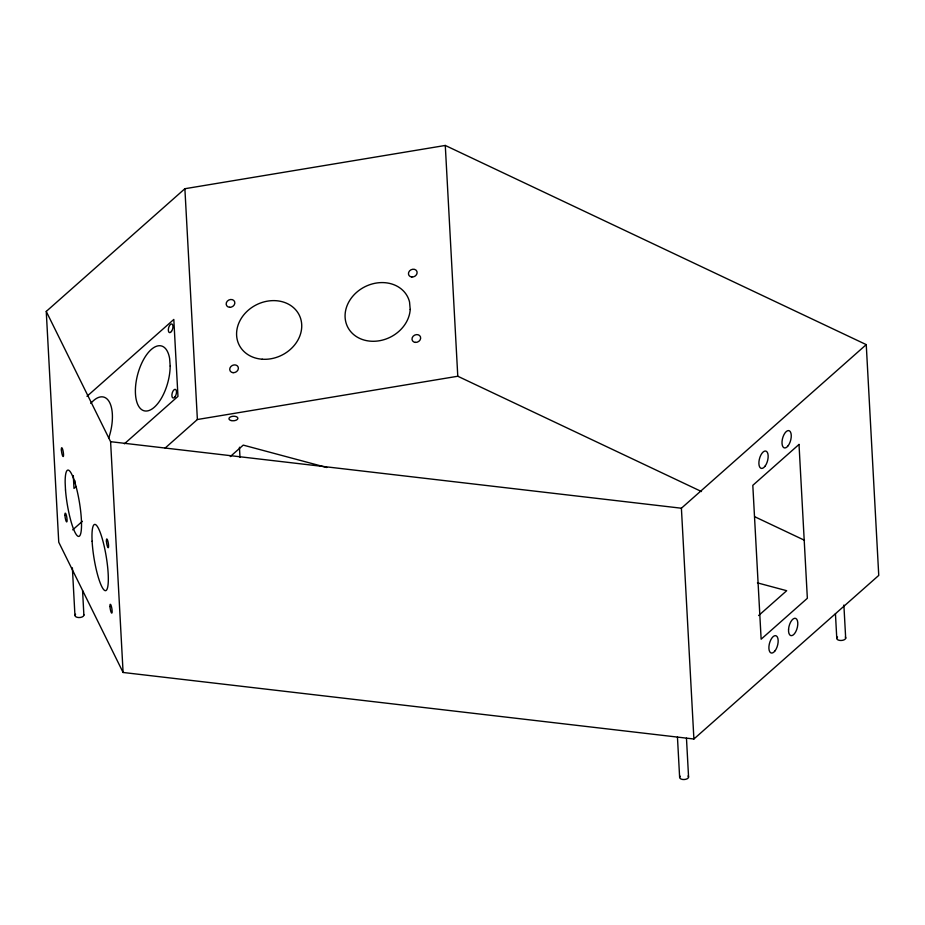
<?xml version="1.0" encoding="UTF-8"?>
<svg xmlns="http://www.w3.org/2000/svg" width="925" height="925" viewBox="0 0 925 925"><rect width="100%" height="100%" fill="white"/><g stroke="black" fill="none" stroke-linecap="round" stroke-linejoin="round"><path stroke-width="1.39" d="M837.553 637.048L837.009 637.591A4.475 2.278 -3.1 0 0 838.674 640.169L839.715 640.401A4.475 2.278 -3.1 0 0 844.895 639.348L845.427 638.805A4.475 2.278 -3.1 0 0 845.265 637.059M46.25 311.424L184.884 188.723L445.283 145.456L866.251 344.62L878.75 575.408L693.9 739.006L123.094 672.475L58.749 542.212L46.25 311.424L110.595 441.688L123.094 672.475M86.985 396.305L173.808 319.449L177.97 396.386L124.378 443.815M76.139 486.515L74 488.412L73.306 475.589M72.717 529.852L82.394 521.284M165.147 448.047L197.383 419.511L457.783 376.244L701.497 491.545M230.279 456.58L243.24 445.11L326.849 467.518M110.595 441.688L681.401 508.218L866.251 344.62M758.616 615.553L786.689 590.705L757.425 582.866M754.939 516.832L804.461 540.258M843.878 605.031L845.681 638.204M835.437 613.668L836.767 638.192M681.401 508.218L693.9 739.006M686.466 738.185L688.57 777.127M677.447 737.005L679.632 777.393M445.283 145.456L457.783 376.244M239.448 447.226L239.991 457.32M184.884 188.723L197.383 419.511M82.568 590.613L83.886 615.137M72.37 567.8L74.948 615.403M75.249 483.266A4.475 2.081 -75 0 1 74.867 480.549M90.766 403.404A33.566 15.609 -75 0 1 109.578 402.387A33.566 15.609 -75 0 1 108.78 437.883M688.015 776.006A4.475 2.278 -3.1 0 1 684.014 779.544A4.475 2.278 -3.1 0 1 680.28 776.237M83.759 614.547A4.475 2.278 -3.1 0 1 78.752 617.553A4.475 2.278 -3.1 0 1 75.596 614.246M788.562 629.266L788.562 631.37A8.949 4.163 -75 0 0 793.164 635.001A8.949 4.163 -75 0 0 797.766 624.676L797.766 622.583A8.949 4.163 -75 0 0 793.164 618.941A8.949 4.163 -75 0 0 788.562 629.266M799.015 444.439L752.811 485.336L761.136 639.198L807.352 598.29L799.015 444.439M410.203 309.47L409.544 301.989A33.566 28.224 -26.3 0 0 358.079 291.109A33.566 28.224 -26.3 0 0 362.334 339.487A33.566 28.224 -26.3 0 0 410.203 309.47M170.177 366.034L169.633 358.623A33.566 15.609 -75 0 0 141.756 363.12A33.566 15.609 -75 0 0 145.248 411.001A33.566 15.609 -75 0 0 170.177 366.034M65.502 489.996L65.155 482.596A33.566 6.151 80.6 0 1 76.578 488.562A33.566 6.151 80.6 0 1 78.81 536.396A33.566 6.151 80.6 0 1 65.502 489.996M109.971 606.534A4.475 0.821 80.6 0 0 111.763 613.113A4.475 0.821 80.6 0 0 111.405 606.453A4.475 0.821 80.6 0 0 109.971 606.534M64.935 515.341A4.475 0.821 80.6 0 0 66.716 521.931A4.475 0.821 80.6 0 0 66.357 515.271A4.475 0.821 80.6 0 0 64.935 515.341M61.385 449.955A4.475 0.821 80.6 0 0 63.178 456.545A4.475 0.821 80.6 0 0 62.819 449.885A4.475 0.821 80.6 0 0 61.385 449.955M106.433 541.137A4.475 0.821 80.6 0 0 108.213 547.727A4.475 0.821 80.6 0 0 107.855 541.067A4.475 0.821 80.6 0 0 106.433 541.137M92.118 541.264A33.566 6.151 80.6 0 0 105.531 590.67A33.566 6.151 80.6 0 0 102.825 540.709A33.566 6.151 80.6 0 0 92.118 541.264M411.868 277.014A4.475 3.769 -26.3 0 0 416.921 271.418A4.475 3.769 -26.3 0 0 409.567 270.898A4.475 3.769 -26.3 0 0 411.868 277.014M415.406 342.4A4.475 3.769 -26.3 0 0 420.459 336.804A4.475 3.769 -26.3 0 0 413.105 336.295A4.475 3.769 -26.3 0 0 415.406 342.4M262.249 359.224A33.566 28.224 -26.3 0 0 300.197 317.275A33.566 28.224 -26.3 0 0 245.044 313.39A33.566 28.224 -26.3 0 0 262.249 359.224M174.987 396.871A4.475 2.081 -75 0 0 175.681 389.517A4.475 2.081 -75 0 0 171.911 394.663A4.475 2.081 -75 0 0 174.987 396.871M171.449 331.474A4.475 2.081 -75 0 0 172.142 324.12A4.475 2.081 -75 0 0 168.362 329.265A4.475 2.081 -75 0 0 171.449 331.474M233.123 372.683A4.475 3.769 -26.3 0 0 238.188 367.098A4.475 3.769 -26.3 0 0 230.834 366.578A4.475 3.769 -26.3 0 0 233.123 372.683M229.585 307.297A4.475 3.769 -26.3 0 0 234.638 301.7A4.475 3.769 -26.3 0 0 227.284 301.18A4.475 3.769 -26.3 0 0 229.585 307.297M765.125 466.096A8.949 4.163 -75 0 0 766.501 451.388A8.949 4.163 -75 0 0 758.951 461.679A8.949 4.163 -75 0 0 765.125 466.096M788.227 445.642A8.949 4.163 -75 0 0 789.603 430.946A8.949 4.163 -75 0 0 782.064 441.237A8.949 4.163 -75 0 0 788.227 445.642M775.127 650.726A8.949 4.163 -75 0 0 776.503 636.018A8.949 4.163 -75 0 0 768.952 646.309A8.949 4.163 -75 0 0 775.127 650.726M231.1 420.551A4.475 2.278 -3.1 0 0 237.887 418.377A4.475 2.278 -3.1 0 0 231.25 416.597A4.475 2.278 -3.1 0 0 231.1 420.551"/></g></svg>
